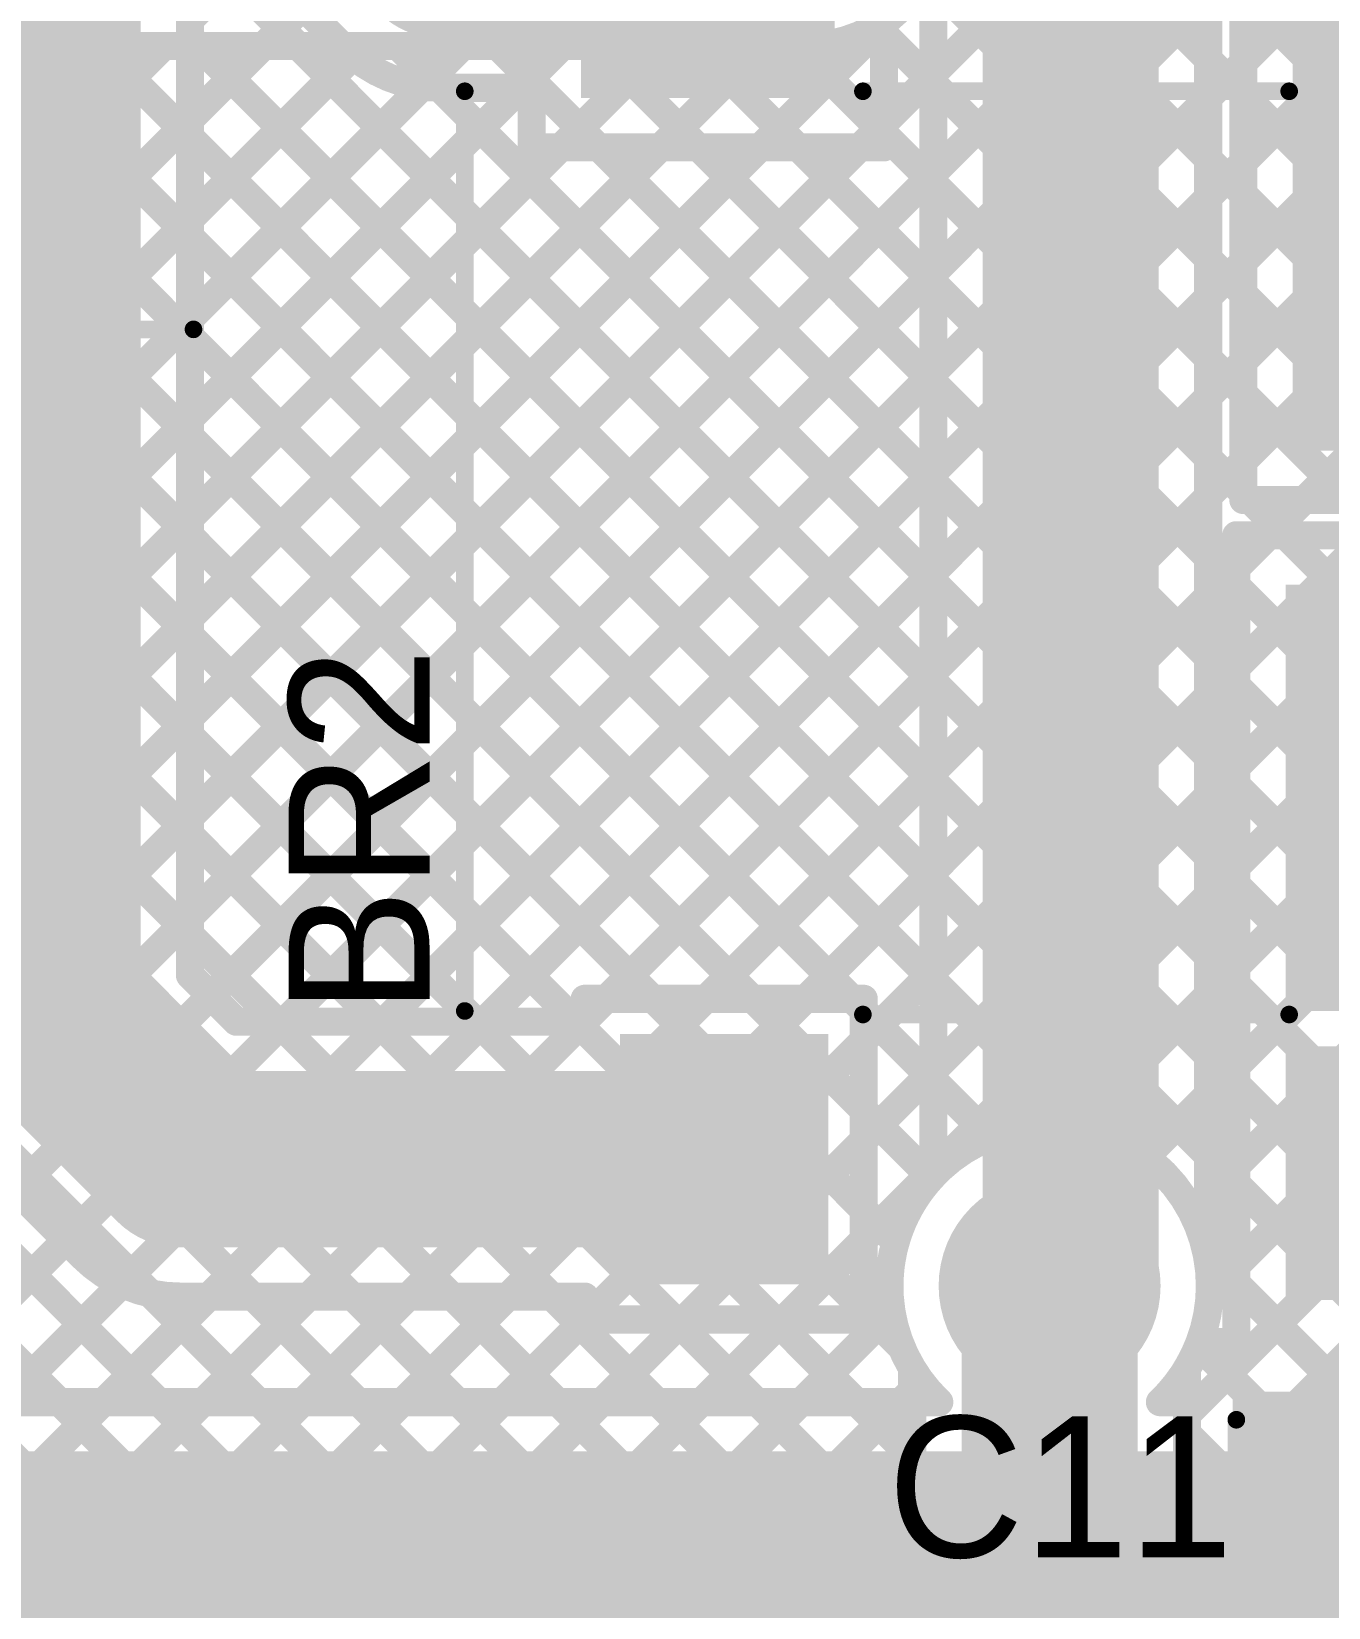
# Model space of a CAD drawing. Header units: millimetres. Extents: x 0.84 to 4.46, y 0.99 to 2.92.
# Drawn here: x 1.499 to 1.8672, y 1.7157 to 2.163 of the extents above; entities that cross this region are included whole.
import ezdxf

# ---------------------------------------------------------------- set-up
doc = ezdxf.new("R2010")
doc.units = ezdxf.units.MM
doc.header["$MEASUREMENT"] = 0
for name, color, linetype in [('BottomLayer', 5, 'Continuous'), ('MultiLayer', 9, 'Continuous'), ('TopLayer', 1, 'Continuous'), ('TopOverlay', 2, 'Continuous'), ('TopPaste', 8, 'Continuous'), ('TopSolder', 216, 'Continuous'), ('ViaHoleLayer', 16, 'Continuous')]:
    doc.layers.add(name, color=color, linetype=linetype)

# ---------------------------------------------------------------- blocks, each defined once
blk = doc.blocks.new('C__1206_22')
at = {"layer": 'TopLayer'}
for points in [[(-0.08, -0.035), (-0.02, -0.035), (-0.08, 0.035), (-0.02, 0.035)], [(0.02, -0.035), (0.08, -0.035), (0.02, 0.035), (0.08, 0.035)]]:
    blk.add_solid(points, dxfattribs=at)
at = {"layer": 'TopOverlay', "const_width": 0.005}
for points in [[(-0.084, 0.039), (-0.084, -0.039)], [(-0.084, 0.039), (-0.024, 0.039)], [(0.024, 0.039), (0.084, 0.039)], [(0.084, 0.039), (0.084, -0.039)], [(-0.084, -0.039), (-0.024, -0.039)], [(0.024, -0.039), (0.084, -0.039)]]:
    blk.add_lwpolyline(points, dxfattribs=at)
at = {"layer": 'TopOverlay', "const_width": 0.0025}
for points in [[(-0.08525, 0.039, 1), (-0.08275, 0.039, 1)], [(-0.08525, 0.039, 1), (-0.08275, 0.039, 1)], [(-0.02525, 0.039, 1), (-0.02275, 0.039, 1)], [(0.02275, 0.039, 1), (0.02525, 0.039, 1)], [(0.08275, 0.039, 1), (0.08525, 0.039, 1)], [(0.08275, 0.039, 1), (0.08525, 0.039, 1)], [(-0.08525, -0.039, 1), (-0.08275, -0.039, 1)], [(-0.08525, -0.039, 1), (-0.08275, -0.039, 1)], [(-0.02525, -0.039, 1), (-0.02275, -0.039, 1)], [(0.02275, -0.039, 1), (0.02525, -0.039, 1)], [(0.08275, -0.039, 1), (0.08525, -0.039, 1)], [(0.08275, -0.039, 1), (0.08525, -0.039, 1)]]:
    blk.add_lwpolyline(points, format="xyb", close=True, dxfattribs=at)
at = {"layer": 'TopPaste'}
for points in [[(-0.08, -0.035), (-0.02, -0.035), (-0.08, 0.035), (-0.02, 0.035)], [(0.02, -0.035), (0.08, -0.035), (0.02, 0.035), (0.08, 0.035)]]:
    blk.add_solid(points, dxfattribs=at)
at = {"layer": 'TopSolder'}
for points in [[(-0.084, -0.039), (-0.016, -0.039), (-0.084, 0.039), (-0.016, 0.039)], [(0.016, -0.039), (0.084, -0.039), (0.016, 0.039), (0.084, 0.039)]]:
    blk.add_solid(points, dxfattribs=at)
blk = doc.blocks.new('DF06S_35')
at = {"layer": 'TopLayer'}
for points in [[(-0.07677, 0.20354), (-0.12795, 0.20354), (-0.07677, 0.14055), (-0.12795, 0.14055)], [(0.12795, 0.20354), (0.07677, 0.20354), (0.12795, 0.14055), (0.07677, 0.14055)], [(-0.07677, -0.14055), (-0.12795, -0.14055), (-0.07677, -0.20354), (-0.12795, -0.20354)], [(0.12795, -0.14055), (0.07677, -0.14055), (0.12795, -0.20354), (0.07677, -0.20354)]]:
    blk.add_solid(points, dxfattribs=at)
at = {"layer": 'TopOverlay', "const_width": 0.005}
for points in [[(-0.176, 0.13), (-0.176, -0.131)], [(0.063, 0.131), (-0.058, 0.131)], [(0.176, 0.13), (0.176, -0.131)], [(0.063, -0.131), (-0.058, -0.131)]]:
    blk.add_lwpolyline(points, dxfattribs=at)
at = {"layer": 'TopOverlay'}
for points, const_width in [([(-0.17725, 0.13, 1), (-0.17475, 0.13, 1)], 0.0025), ([(-0.05925, 0.131, 1), (-0.05675, 0.131, 1)], 0.0025), ([(0.06175, 0.131, 1), (0.06425, 0.131, 1)], 0.0025), ([(0.17475, 0.13, 1), (0.17725, 0.13, 1)], 0.0025), ([(-0.17725, -0.131, 1), (-0.17475, -0.131, 1)], 0.0025), ([(-0.05925, -0.131, 1), (-0.05675, -0.131, 1)], 0.0025), ([(0.06175, -0.131, 1), (0.06425, -0.131, 1)], 0.0025), ([(0.17475, -0.131, 1), (0.17725, -0.131, 1)], 0.0025), ([(-0.1427, -0.174, 1), (-0.1633, -0.174, 1)], 0.01969), ([(-0.16822, -0.174, 1), (-0.15837, -0.174, 1)], 0.00984), ([(-0.14763, -0.174, 1), (-0.13778, -0.174, 1)], 0.00984)]:
    blk.add_lwpolyline(points, format="xyb", close=True, dxfattribs=dict(at, const_width=const_width))
at = {"layer": 'TopPaste'}
for points in [[(-0.07677, 0.20354), (-0.12795, 0.20354), (-0.07677, 0.14055), (-0.12795, 0.14055)], [(0.12795, 0.20354), (0.07677, 0.20354), (0.12795, 0.14055), (0.07677, 0.14055)], [(-0.07677, -0.14055), (-0.12795, -0.14055), (-0.07677, -0.20354), (-0.12795, -0.20354)], [(0.12795, -0.14055), (0.07677, -0.14055), (0.12795, -0.20354), (0.07677, -0.20354)]]:
    blk.add_solid(points, dxfattribs=at)
at = {"layer": 'TopSolder'}
for points in [[(-0.07277, 0.20754), (-0.13195, 0.20754), (-0.07277, 0.13655), (-0.13195, 0.13655)], [(0.13195, 0.20754), (0.07277, 0.20754), (0.13195, 0.13655), (0.07277, 0.13655)], [(-0.07277, -0.13655), (-0.13195, -0.13655), (-0.07277, -0.20754), (-0.13195, -0.20754)], [(0.13195, -0.13655), (0.07277, -0.13655), (0.13195, -0.20754), (0.07277, -0.20754)]]:
    blk.add_solid(points, dxfattribs=at)
blk = doc.blocks.new('292303_1_51')
at = {"layer": 'TopOverlay', "const_width": 0.005}
for points in [[(0.395, 0.04), (-0.115, 0.04)], [(0.395, -0.05), (0.395, 0.04)]]:
    blk.add_lwpolyline(points, dxfattribs=at)
at = {"layer": 'TopOverlay', "const_width": 0.0025}
blk.add_lwpolyline([(0.39375, 0.04, 1), (0.39625, 0.04, 1)], format="xyb", close=True, dxfattribs=at)
blk.add_lwpolyline([(0.39375, 0.04, 1), (0.39625, 0.04, 1)], format="xyb", close=True, dxfattribs=at)

msp = doc.modelspace()

# ---------------------------------------------------------------- linework, layer by layer
at = {"layer": 'BottomLayer'}
for points, const_width in [([(1.27, 1.66598), (1.99302, 2.389)], 0.008), ([(1.27, 1.6377), (2.0213, 2.389)], 0.008), ([(1.28759, 1.627), (2.04959, 2.389)], 0.008), ([(1.31587, 1.627), (2.07787, 2.389)], 0.008), ([(1.34416, 1.627), (2.10616, 2.389)], 0.008), ([(1.37244, 1.627), (2.13444, 2.389)], 0.008), ([(1.40073, 1.627), (2.16273, 2.389)], 0.008), ([(1.42901, 1.627), (2.19101, 2.389)], 0.008), ([(1.45729, 1.627), (2.21929, 2.389)], 0.008), ([(1.28477, 2.33562), (1.77113, 1.84925)], 0.008), ([(1.27063, 2.32147), (1.75441, 1.83769)], 0.008), ([(1.27, 2.29382), (1.74427, 1.81955)], 0.008), ([(1.48558, 1.627), (2.15333, 2.29475)], 0.008), ([(1.51386, 1.627), (2.154, 2.26714)], 0.008), ([(1.54215, 1.627), (2.1649, 2.24976)], 0.008), ([(1.79533, 1.8519), (2.18236, 2.23893)], 0.008), ([(1.79626, 2.22011), (1.99991, 2.01646)], 0.008), ([(1.78212, 2.20596), (1.97682, 2.01126)], 0.008), ([(1.76798, 2.19182), (1.96156, 1.99824)], 0.008), ([(1.75384, 2.17768), (1.95311, 1.97841)], 0.008), ([(1.27, 1.69426), (1.74281, 2.16707)], 0.008), ([(1.73886, 2.16437), (2.14304, 1.76019)], 0.008), ([(1.27, 1.83569), (1.59315, 2.15883)], 0.008), ([(1.27, 1.86397), (1.56486, 2.15883)], 0.008), ([(1.27, 1.72255), (1.70629, 2.15883)], 0.008), ([(1.27, 1.77912), (1.64972, 2.15883)], 0.008), ([(1.27, 1.75083), (1.678, 2.15883)], 0.008), ([(1.27, 1.8074), (1.62143, 2.15883)], 0.008), ([(1.45752, 2.07977), (1.53658, 2.15883)], 0.008), ([(1.52036, 2.1566), (2.0299, 1.64706)], 0.008), ([(1.52537, 2.15883), (1.71883, 2.15883)], 0.008), ([(1.54641, 2.15883), (2.04404, 1.6612)], 0.008), ([(1.57469, 2.15883), (2.05819, 1.67534)], 0.008), ([(1.60298, 2.15883), (2.07233, 1.68948)], 0.008), ([(1.63126, 2.15883), (2.08647, 1.70362)], 0.008), ([(1.65954, 2.15883), (2.10061, 1.71777)], 0.008), ([(1.68783, 2.15883), (2.11475, 1.73191)], 0.008), ([(1.71611, 2.15883), (2.1289, 1.74605)], 0.008), ([(1.45185, 2.10239), (1.50333, 2.15387)], 0.008), ([(1.49324, 2.15544), (1.79709, 1.85158)], 0.008), ([(1.27, 2.09583), (1.73883, 1.627)], 0.008), ([(1.45757, 2.07796), (1.74598, 1.78955)], 0.008), ([(1.27, 2.06755), (1.71055, 1.627)], 0.008), ([(1.45304, 2.05421), (1.749, 1.75825)], 0.008), ([(1.27, 2.03926), (1.68226, 1.627)], 0.008), ([(1.44203, 2.03694), (1.749, 1.72997)], 0.008), ([(1.36821, 2.0259), (1.74303, 1.65108)], 0.008), ([(1.42608, 2.0246), (1.749, 1.70168)], 0.008), ([(1.40439, 2.01801), (1.74627, 1.67613)], 0.008), ([(1.27, 2.01098), (1.65398, 1.627)], 0.008), ([(1.27, 1.98269), (1.62569, 1.627)], 0.008), ([(1.81519, 1.84348), (1.9539, 1.98218)], 0.008), ([(1.82824, 1.82824), (1.9553, 1.9553)], 0.008), ([(1.82824, 1.82824), (1.9553, 1.9553)], 0.008), ([(1.27, 1.95441), (1.59741, 1.627)], 0.008), ([(1.83346, 1.80518), (1.96648, 1.93819)], 0.008), ([(1.827, 1.68558), (2.07342, 1.932)], 0.008), ([(1.827, 1.71386), (2.04514, 1.932)], 0.008), ([(1.827, 1.74215), (2.01285, 1.92799)], 0.008), ([(1.827, 1.77043), (1.98421, 1.92764)], 0.008), ([(1.788, 1.658), (1.788, 1.807)], 0.05), ([(1.83258, 1.81609), (2.01576, 1.63291)], 0.008), ([(1.57043, 1.627), (1.7431, 1.79967)], 0.008), ([(1.83025, 1.79013), (2.00162, 1.61877)], 0.008), ([(1.749, 1.68143), (1.749, 1.78357)], 0.008), ([(1.827, 1.68143), (1.827, 1.78357)], 0.008), ([(1.59872, 1.627), (1.749, 1.77728)], 0.008), ([(1.827, 1.7651), (1.98747, 1.60463)], 0.008), ([(1.627, 1.627), (1.749, 1.749)], 0.008), ([(1.627, 1.627), (1.749, 1.749)], 0.008), ([(1.827, 1.73682), (1.97333, 1.59049)], 0.008), ([(1.65528, 1.627), (1.749, 1.72072)], 0.008)]:
    msp.add_lwpolyline(points, dxfattribs=dict(at, const_width=const_width))
at = {"layer": 'BottomLayer', "const_width": 0.008}
for points in [[(1.52537, 2.15883, -1.650553), (1.52537, 2.23683)], [(1.74641, 2.17026, -0.198912), (1.71883, 2.15883)], [(1.74641, 2.17026, -0.198912), (1.71883, 2.15883)], [(1.749, 1.78357, -1.315002), (1.8335, 1.807)], [(1.8335, 1.807, -0.13607), (1.827, 1.78357)]]:
    msp.add_lwpolyline(points, format="xyb", dxfattribs=at)
at = {"layer": 'BottomLayer'}
for points, const_width in [([(1.73686, 2.16437, 1), (1.74086, 2.16437, 1)], 0.004), ([(1.51836, 2.1566, 1), (1.52236, 2.1566, 1)], 0.004), ([(1.52337, 2.15883, 1), (1.52737, 2.15883, 1)], 0.004), ([(1.52337, 2.15883, 1), (1.52737, 2.15883, 1)], 0.004), ([(1.53458, 2.15883, 1), (1.53858, 2.15883, 1)], 0.004), ([(1.54441, 2.15883, 1), (1.54841, 2.15883, 1)], 0.004), ([(1.56286, 2.15883, 1), (1.56686, 2.15883, 1)], 0.004), ([(1.57269, 2.15883, 1), (1.57669, 2.15883, 1)], 0.004), ([(1.59115, 2.15883, 1), (1.59515, 2.15883, 1)], 0.004), ([(1.60098, 2.15883, 1), (1.60498, 2.15883, 1)], 0.004), ([(1.61943, 2.15883, 1), (1.62343, 2.15883, 1)], 0.004), ([(1.62926, 2.15883, 1), (1.63326, 2.15883, 1)], 0.004), ([(1.64772, 2.15883, 1), (1.65172, 2.15883, 1)], 0.004), ([(1.65754, 2.15883, 1), (1.66154, 2.15883, 1)], 0.004), ([(1.676, 2.15883, 1), (1.68, 2.15883, 1)], 0.004), ([(1.68583, 2.15883, 1), (1.68983, 2.15883, 1)], 0.004), ([(1.70429, 2.15883, 1), (1.70829, 2.15883, 1)], 0.004), ([(1.71411, 2.15883, 1), (1.71811, 2.15883, 1)], 0.004), ([(1.71683, 2.15883, 1), (1.72083, 2.15883, 1)], 0.004), ([(1.71683, 2.15883, 1), (1.72083, 2.15883, 1)], 0.004), ([(1.71683, 2.15883, 1), (1.72083, 2.15883, 1)], 0.004), ([(1.50133, 2.15387, 1), (1.50533, 2.15387, 1)], 0.004), ([(1.76913, 1.84925, 1), (1.77313, 1.84925, 1)], 0.004), ([(1.79333, 1.8519, 1), (1.79733, 1.8519, 1)], 0.004), ([(1.79509, 1.85158, 1), (1.79909, 1.85158, 1)], 0.004), ([(1.81319, 1.84348, 1), (1.81719, 1.84348, 1)], 0.004), ([(1.75241, 1.83769, 1), (1.75641, 1.83769, 1)], 0.004), ([(1.77225, 1.807, 1), (1.80375, 1.807, 1)], 0.0315), ([(1.7755, 1.807, 1), (1.8005, 1.807, 1)], 0.025), ([(1.82624, 1.82824, 1), (1.83024, 1.82824, 1)], 0.004), ([(1.82624, 1.82824, 1), (1.83024, 1.82824, 1)], 0.004), ([(1.74227, 1.81955, 1), (1.74627, 1.81955, 1)], 0.004), ([(1.83058, 1.81609, 1), (1.83458, 1.81609, 1)], 0.004), ([(1.83146, 1.80518, 1), (1.83546, 1.80518, 1)], 0.004), ([(1.8315, 1.807, 1), (1.8355, 1.807, 1)], 0.004), ([(1.8315, 1.807, 1), (1.8355, 1.807, 1)], 0.004), ([(1.7411, 1.79967, 1), (1.7451, 1.79967, 1)], 0.004), ([(1.74398, 1.78955, 1), (1.74798, 1.78955, 1)], 0.004), ([(1.82825, 1.79013, 1), (1.83225, 1.79013, 1)], 0.004), ([(1.747, 1.78357, 1), (1.751, 1.78357, 1)], 0.004), ([(1.747, 1.78357, 1), (1.751, 1.78357, 1)], 0.004), ([(1.825, 1.78357, 1), (1.829, 1.78357, 1)], 0.004), ([(1.825, 1.78357, 1), (1.829, 1.78357, 1)], 0.004), ([(1.747, 1.77728, 1), (1.751, 1.77728, 1)], 0.004), ([(1.825, 1.77043, 1), (1.829, 1.77043, 1)], 0.004), ([(1.825, 1.7651, 1), (1.829, 1.7651, 1)], 0.004), ([(1.747, 1.75825, 1), (1.751, 1.75825, 1)], 0.004), ([(1.747, 1.749, 1), (1.751, 1.749, 1)], 0.004), ([(1.747, 1.749, 1), (1.751, 1.749, 1)], 0.004), ([(1.825, 1.74215, 1), (1.829, 1.74215, 1)], 0.004), ([(1.825, 1.73682, 1), (1.829, 1.73682, 1)], 0.004), ([(1.747, 1.72997, 1), (1.751, 1.72997, 1)], 0.004), ([(1.747, 1.72072, 1), (1.751, 1.72072, 1)], 0.004), ([(1.825, 1.71386, 1), (1.829, 1.71386, 1)], 0.004)]:
    msp.add_lwpolyline(points, format="xyb", close=True, dxfattribs=dict(at, const_width=const_width))
at = {"layer": 'MultiLayer', "const_width": 0.0315}
msp.add_lwpolyline([(1.77225, 1.807, 1), (1.80375, 1.807, 1)], format="xyb", close=True, dxfattribs=at)
at = {"layer": 'TopLayer'}
for points, const_width in [([(1.794, 1.813), (1.794, 2.325)], 0.05), ([(1.755, 1.83832), (1.755, 2.325)], 0.008), ([(1.505, 2.29626), (1.61526, 2.186)], 0.05), ([(1.833, 1.8137), (1.833, 2.30885)], 0.008), ([(1.843, 2.03), (1.843, 2.248)], 0.008), ([(1.741, 2.13009), (1.741, 2.24)], 0.008), ([(1.505, 1.879), (1.505, 2.19783)], 0.05), ([(1.61526, 2.186), (1.699, 2.186)], 0.05), ([(1.54899, 2.19711), (1.58768, 2.15842)], 0.008), ([(1.544, 2.16625), (1.56193, 2.18418)], 0.008), ([(1.54741, 2.18612), (1.755, 1.97853)], 0.008), ([(1.741, 2.16526), (1.755, 2.17926)], 0.008), ([(1.544, 1.89515), (1.544, 2.17746)], 0.008), ([(1.544, 2.13797), (1.57607, 2.17004)], 0.008), ([(1.544, 2.16124), (1.755, 1.95024)], 0.008), ([(1.741, 2.16223), (1.755, 2.14823)], 0.008), ([(1.544, 2.10969), (1.59033, 2.15601)], 0.008), ([(1.833, 2.15508), (1.843, 2.14508)], 0.008), ([(1.833, 2.14413), (1.843, 2.15413)], 0.008), ([(1.544, 2.0814), (1.60996, 2.14736)], 0.008), ([(1.741, 2.13698), (1.755, 2.15098)], 0.008), ([(1.544, 2.05312), (1.63788, 2.147)], 0.008), ([(1.61481, 2.147), (1.755, 2.00681)], 0.008), ([(1.61526, 2.147), (1.641, 2.147)], 0.008), ([(1.641, 2.13009), (1.641, 2.147)], 0.008), ([(1.73411, 2.13009), (1.741, 2.13698)], 0.008), ([(1.741, 2.13395), (1.755, 2.11995)], 0.008), ([(1.544, 2.13296), (1.755, 1.92196)], 0.008), ([(1.544, 2.02483), (1.64926, 2.13009)], 0.008), ([(1.544, 1.96826), (1.70583, 2.13009)], 0.008), ([(1.544, 1.99655), (1.67755, 2.13009)], 0.008), ([(1.544, 1.93998), (1.73411, 2.13009)], 0.008), ([(1.641, 2.13009), (1.741, 2.13009)], 0.008), ([(1.66, 2.13009), (1.755, 2.03509)], 0.008), ([(1.68828, 2.13009), (1.755, 2.06338)], 0.008), ([(1.71657, 2.13009), (1.755, 2.09166)], 0.008), ([(1.833, 2.1268), (1.843, 2.1168)], 0.008), ([(1.833, 2.11584), (1.843, 2.12584)], 0.008), ([(1.544, 1.9117), (1.755, 2.1227)], 0.008), ([(1.544, 2.10467), (1.755, 1.89367)], 0.008), ([(1.833, 2.09852), (1.843, 2.08852)], 0.008), ([(1.54987, 1.88928), (1.755, 2.09441)], 0.008), ([(1.833, 2.08756), (1.843, 2.09756)], 0.008), ([(1.544, 2.07639), (1.73194, 1.88845)], 0.008), ([(1.833, 2.07023), (1.843, 2.06023)], 0.008), ([(1.833, 2.05927), (1.843, 2.06927)], 0.008), ([(1.57083, 1.88195), (1.755, 2.06613)], 0.008), ([(1.544, 2.0481), (1.70366, 1.88845)], 0.008), ([(1.833, 2.04195), (1.843, 2.03195)], 0.008), ([(1.833, 2.03099), (1.843, 2.04099)], 0.008), ([(1.59911, 1.88195), (1.755, 2.03784)], 0.008), ([(1.843, 2.03), (2.151, 2.03)], 0.008), ([(1.84495, 2.03), (1.85495, 2.02)], 0.008), ([(1.85029, 2.02), (1.86029, 2.03)], 0.008), ([(1.544, 2.01982), (1.67537, 1.88845)], 0.008), ([(1.841, 2.02), (2.049, 2.02)], 0.008), ([(1.841, 1.889), (1.841, 2.02)], 0.008), ([(1.833, 2.01366), (1.841, 2.00566)], 0.008), ([(1.62739, 1.88195), (1.755, 2.00956)], 0.008), ([(1.833, 2.00271), (1.841, 2.01071)], 0.008), ([(1.544, 1.99154), (1.65358, 1.88195)], 0.008), ([(1.833, 1.98538), (1.841, 1.97738)], 0.008), ([(1.833, 1.97442), (1.841, 1.98242)], 0.008), ([(1.66217, 1.88845), (1.755, 1.98127)], 0.008), ([(1.344, 1.96526), (1.53526, 1.774)], 0.008), ([(1.544, 1.96325), (1.6253, 1.88195)], 0.008), ([(1.833, 1.95709), (1.841, 1.94909)], 0.008), ([(1.69046, 1.88845), (1.755, 1.95299)], 0.008), ([(1.833, 1.94614), (1.841, 1.95414)], 0.008), ([(1.344, 1.93698), (1.50698, 1.774)], 0.008), ([(1.544, 1.93497), (1.59701, 1.88195)], 0.008), ([(1.833, 1.92881), (1.841, 1.92081)], 0.008), ([(1.71874, 1.88845), (1.755, 1.92471)], 0.008), ([(1.833, 1.91785), (1.841, 1.92585)], 0.008), ([(1.544, 1.90668), (1.56873, 1.88195)], 0.008), ([(1.505, 1.879), (1.54105, 1.84295)], 0.05), ([(1.833, 1.90053), (1.841, 1.89253)], 0.008), ([(1.833, 1.88957), (1.841, 1.89757)], 0.008), ([(1.544, 1.89515), (1.5572, 1.88195)], 0.008), ([(1.73523, 1.87665), (1.755, 1.89642)], 0.008), ([(1.65605, 1.88232), (1.66217, 1.88845)], 0.008), ([(1.65605, 1.88195), (1.65605, 1.88845)], 0.008), ([(1.65605, 1.88845), (1.73523, 1.88845)], 0.008), ([(1.73194, 1.88845), (1.73523, 1.88516)], 0.008), ([(1.73523, 1.79746), (1.73523, 1.88845)], 0.008), ([(1.841, 1.871), (1.841, 1.889)], 0.008), ([(1.841, 1.871), (1.841, 1.889)], 0.008), ([(1.73523, 1.88516), (1.755, 1.86539)], 0.008), ([(1.5572, 1.88195), (1.65605, 1.88195)], 0.008), ([(1.833, 1.87224), (1.841, 1.86424)], 0.008), ([(1.841, 1.791), (1.841, 1.871)], 0.008), ([(1.73523, 1.84837), (1.755, 1.86814)], 0.008), ([(1.833, 1.86128), (1.841, 1.86928)], 0.008), ([(1.54105, 1.84295), (1.69564, 1.84295)], 0.05), ([(1.73523, 1.85688), (1.75441, 1.83769)], 0.008), ([(1.47742, 1.85142), (1.51347, 1.81538)], 0.008), ([(1.833, 1.84396), (1.841, 1.83596)], 0.008), ([(1.73523, 1.82008), (1.755, 1.83985)], 0.008), ([(1.833, 1.833), (1.841, 1.841)], 0.008), ([(1.833, 1.833), (1.841, 1.841)], 0.008), ([(1.788, 1.807), (1.794, 1.813)], 0.05), ([(1.73523, 1.82859), (1.74427, 1.81955)], 0.008), ([(1.46287, 1.774), (1.50886, 1.81999)], 0.008), ([(1.833, 1.81567), (1.841, 1.80767)], 0.008), ([(1.83346, 1.80518), (1.841, 1.81272)], 0.008), ([(1.49116, 1.774), (1.5247, 1.80754)], 0.008), ([(1.51944, 1.774), (1.54939, 1.80395)], 0.008), ([(1.53269, 1.80486), (1.56355, 1.774)], 0.008), ([(1.54105, 1.80395), (1.65605, 1.80395)], 0.008), ([(1.54773, 1.774), (1.57768, 1.80395)], 0.008), ([(1.56188, 1.80395), (1.59183, 1.774)], 0.008), ([(1.57601, 1.774), (1.60596, 1.80395)], 0.008), ([(1.59016, 1.80395), (1.62011, 1.774)], 0.008), ([(1.60429, 1.774), (1.63425, 1.80395)], 0.008), ([(1.61845, 1.80395), (1.6484, 1.774)], 0.008), ([(1.64673, 1.80395), (1.67668, 1.774)], 0.008), ([(1.65605, 1.79746), (1.65605, 1.80395)], 0.008), ([(1.71743, 1.774), (1.7431, 1.79967)], 0.008), ([(1.73523, 1.80031), (1.74598, 1.78955)], 0.008), ([(1.63258, 1.774), (1.65605, 1.79747)], 0.008), ([(1.65605, 1.79746), (1.73523, 1.79746)], 0.008), ([(1.66086, 1.774), (1.68432, 1.79746)], 0.008), ([(1.68151, 1.79746), (1.70497, 1.774)], 0.008), ([(1.68915, 1.774), (1.7126, 1.79746)], 0.008), ([(1.70979, 1.79746), (1.73325, 1.774)], 0.008), ([(1.83059, 1.791), (1.841, 1.791)], 0.008), ([(1.826, 1.774), (1.826, 1.78198)], 0.008), ([(1.74572, 1.774), (1.75152, 1.77981)], 0.008), ([(1.37615, 1.774), (1.75668, 1.774)], 0.008), ([(1.81932, 1.774), (1.826, 1.774)], 0.008), ([(1.36, 1.735), (1.88, 1.735)], 0.05)]:
    msp.add_lwpolyline(points, dxfattribs=dict(at, const_width=const_width))
for points, const_width in [([(1.60276, 2.186, 1), (1.62776, 2.186, 1)], 0.025), ([(1.60276, 2.186, 1), (1.62776, 2.186, 1)], 0.025), ([(1.6865, 2.186, 1), (1.7115, 2.186, 1)], 0.025), ([(1.542, 2.16625, 1), (1.546, 2.16625, 1)], 0.004), ([(1.739, 2.16526, 1), (1.743, 2.16526, 1)], 0.004), ([(1.542, 2.16124, 1), (1.546, 2.16124, 1)], 0.004), ([(1.739, 2.16223, 1), (1.743, 2.16223, 1)], 0.004), ([(1.58568, 2.15842, 1), (1.58968, 2.15842, 1)], 0.004), ([(1.58568, 2.15842, 1), (1.58968, 2.15842, 1)], 0.004), ([(1.58568, 2.15842, 1), (1.58968, 2.15842, 1)], 0.004), ([(1.58833, 2.15601, 1), (1.59233, 2.15601, 1)], 0.004), ([(1.831, 2.15508, 1), (1.835, 2.15508, 1)], 0.004), ([(1.841, 2.15413, 1), (1.845, 2.15413, 1)], 0.004), ([(1.60796, 2.14736, 1), (1.61196, 2.14736, 1)], 0.004), ([(1.753, 2.15098, 1), (1.757, 2.15098, 1)], 0.004), ([(1.753, 2.14823, 1), (1.757, 2.14823, 1)], 0.004), ([(1.61281, 2.147, 1), (1.61681, 2.147, 1)], 0.004), ([(1.61326, 2.147, 1), (1.61726, 2.147, 1)], 0.004), ([(1.61326, 2.147, 1), (1.61726, 2.147, 1)], 0.004), ([(1.61326, 2.147, 1), (1.61726, 2.147, 1)], 0.004), ([(1.63588, 2.147, 1), (1.63988, 2.147, 1)], 0.004), ([(1.639, 2.147, 1), (1.643, 2.147, 1)], 0.004), ([(1.639, 2.147, 1), (1.643, 2.147, 1)], 0.004), ([(1.831, 2.14413, 1), (1.835, 2.14413, 1)], 0.004), ([(1.841, 2.14508, 1), (1.845, 2.14508, 1)], 0.004), ([(1.542, 2.13797, 1), (1.546, 2.13797, 1)], 0.004), ([(1.739, 2.13698, 1), (1.743, 2.13698, 1)], 0.004), ([(1.739, 2.13698, 1), (1.743, 2.13698, 1)], 0.004), ([(1.739, 2.13395, 1), (1.743, 2.13395, 1)], 0.004), ([(1.542, 2.13296, 1), (1.546, 2.13296, 1)], 0.004), ([(1.639, 2.13009, 1), (1.643, 2.13009, 1)], 0.004), ([(1.639, 2.13009, 1), (1.643, 2.13009, 1)], 0.004), ([(1.64726, 2.13009, 1), (1.65126, 2.13009, 1)], 0.004), ([(1.658, 2.13009, 1), (1.662, 2.13009, 1)], 0.004), ([(1.67555, 2.13009, 1), (1.67955, 2.13009, 1)], 0.004), ([(1.68628, 2.13009, 1), (1.69028, 2.13009, 1)], 0.004), ([(1.70383, 2.13009, 1), (1.70783, 2.13009, 1)], 0.004), ([(1.71457, 2.13009, 1), (1.71857, 2.13009, 1)], 0.004), ([(1.73211, 2.13009, 1), (1.73611, 2.13009, 1)], 0.004), ([(1.73211, 2.13009, 1), (1.73611, 2.13009, 1)], 0.004), ([(1.739, 2.13009, 1), (1.743, 2.13009, 1)], 0.004), ([(1.739, 2.13009, 1), (1.743, 2.13009, 1)], 0.004), ([(1.831, 2.1268, 1), (1.835, 2.1268, 1)], 0.004), ([(1.841, 2.12584, 1), (1.845, 2.12584, 1)], 0.004), ([(1.753, 2.1227, 1), (1.757, 2.1227, 1)], 0.004), ([(1.753, 2.11995, 1), (1.757, 2.11995, 1)], 0.004), ([(1.841, 2.1168, 1), (1.845, 2.1168, 1)], 0.004), ([(1.831, 2.11584, 1), (1.835, 2.11584, 1)], 0.004), ([(1.542, 2.10969, 1), (1.546, 2.10969, 1)], 0.004), ([(1.542, 2.10467, 1), (1.546, 2.10467, 1)], 0.004), ([(1.831, 2.09852, 1), (1.835, 2.09852, 1)], 0.004), ([(1.753, 2.09441, 1), (1.757, 2.09441, 1)], 0.004), ([(1.841, 2.09756, 1), (1.845, 2.09756, 1)], 0.004), ([(1.753, 2.09166, 1), (1.757, 2.09166, 1)], 0.004), ([(1.831, 2.08756, 1), (1.835, 2.08756, 1)], 0.004), ([(1.841, 2.08852, 1), (1.845, 2.08852, 1)], 0.004), ([(1.542, 2.0814, 1), (1.546, 2.0814, 1)], 0.004), ([(1.542, 2.07639, 1), (1.546, 2.07639, 1)], 0.004), ([(1.831, 2.07023, 1), (1.835, 2.07023, 1)], 0.004), ([(1.841, 2.06927, 1), (1.845, 2.06927, 1)], 0.004), ([(1.753, 2.06613, 1), (1.757, 2.06613, 1)], 0.004), ([(1.753, 2.06338, 1), (1.757, 2.06338, 1)], 0.004), ([(1.831, 2.05927, 1), (1.835, 2.05927, 1)], 0.004), ([(1.841, 2.06023, 1), (1.845, 2.06023, 1)], 0.004), ([(1.542, 2.05312, 1), (1.546, 2.05312, 1)], 0.004), ([(1.542, 2.0481, 1), (1.546, 2.0481, 1)], 0.004), ([(1.831, 2.04195, 1), (1.835, 2.04195, 1)], 0.004), ([(1.841, 2.04099, 1), (1.845, 2.04099, 1)], 0.004), ([(1.753, 2.03784, 1), (1.757, 2.03784, 1)], 0.004), ([(1.753, 2.03509, 1), (1.757, 2.03509, 1)], 0.004), ([(1.831, 2.03099, 1), (1.835, 2.03099, 1)], 0.004), ([(1.841, 2.03195, 1), (1.845, 2.03195, 1)], 0.004), ([(1.841, 2.03, 1), (1.845, 2.03, 1)], 0.004), ([(1.841, 2.03, 1), (1.845, 2.03, 1)], 0.004), ([(1.84295, 2.03, 1), (1.84695, 2.03, 1)], 0.004), ([(1.85829, 2.03, 1), (1.86229, 2.03, 1)], 0.004), ([(1.542, 2.02483, 1), (1.546, 2.02483, 1)], 0.004), ([(1.542, 2.01982, 1), (1.546, 2.01982, 1)], 0.004), ([(1.839, 2.02, 1), (1.843, 2.02, 1)], 0.004), ([(1.839, 2.02, 1), (1.843, 2.02, 1)], 0.004), ([(1.84829, 2.02, 1), (1.85229, 2.02, 1)], 0.004), ([(1.85295, 2.02, 1), (1.85695, 2.02, 1)], 0.004), ([(1.831, 2.01366, 1), (1.835, 2.01366, 1)], 0.004), ([(1.753, 2.00956, 1), (1.757, 2.00956, 1)], 0.004), ([(1.839, 2.01071, 1), (1.843, 2.01071, 1)], 0.004), ([(1.753, 2.00681, 1), (1.757, 2.00681, 1)], 0.004), ([(1.839, 2.00566, 1), (1.843, 2.00566, 1)], 0.004), ([(1.831, 2.00271, 1), (1.835, 2.00271, 1)], 0.004), ([(1.542, 1.99655, 1), (1.546, 1.99655, 1)], 0.004), ([(1.542, 1.99154, 1), (1.546, 1.99154, 1)], 0.004), ([(1.831, 1.98538, 1), (1.835, 1.98538, 1)], 0.004), ([(1.839, 1.98242, 1), (1.843, 1.98242, 1)], 0.004), ([(1.753, 1.98127, 1), (1.757, 1.98127, 1)], 0.004), ([(1.753, 1.97853, 1), (1.757, 1.97853, 1)], 0.004), ([(1.839, 1.97738, 1), (1.843, 1.97738, 1)], 0.004), ([(1.831, 1.97442, 1), (1.835, 1.97442, 1)], 0.004), ([(1.542, 1.96826, 1), (1.546, 1.96826, 1)], 0.004), ([(1.542, 1.96325, 1), (1.546, 1.96325, 1)], 0.004), ([(1.831, 1.95709, 1), (1.835, 1.95709, 1)], 0.004), ([(1.753, 1.95299, 1), (1.757, 1.95299, 1)], 0.004), ([(1.839, 1.95414, 1), (1.843, 1.95414, 1)], 0.004), ([(1.753, 1.95024, 1), (1.757, 1.95024, 1)], 0.004), ([(1.831, 1.94614, 1), (1.835, 1.94614, 1)], 0.004), ([(1.839, 1.94909, 1), (1.843, 1.94909, 1)], 0.004), ([(1.542, 1.93998, 1), (1.546, 1.93998, 1)], 0.004), ([(1.542, 1.93497, 1), (1.546, 1.93497, 1)], 0.004), ([(1.831, 1.92881, 1), (1.835, 1.92881, 1)], 0.004), ([(1.753, 1.92471, 1), (1.757, 1.92471, 1)], 0.004), ([(1.839, 1.92585, 1), (1.843, 1.92585, 1)], 0.004), ([(1.753, 1.92196, 1), (1.757, 1.92196, 1)], 0.004), ([(1.839, 1.92081, 1), (1.843, 1.92081, 1)], 0.004), ([(1.831, 1.91785, 1), (1.835, 1.91785, 1)], 0.004), ([(1.542, 1.9117, 1), (1.546, 1.9117, 1)], 0.004), ([(1.542, 1.90668, 1), (1.546, 1.90668, 1)], 0.004), ([(1.4925, 1.879, 1), (1.5175, 1.879, 1)], 0.025), ([(1.4925, 1.879, 1), (1.5175, 1.879, 1)], 0.025), ([(1.831, 1.90053, 1), (1.835, 1.90053, 1)], 0.004), ([(1.839, 1.89757, 1), (1.843, 1.89757, 1)], 0.004), ([(1.542, 1.89515, 1), (1.546, 1.89515, 1)], 0.004), ([(1.542, 1.89515, 1), (1.546, 1.89515, 1)], 0.004), ([(1.753, 1.89642, 1), (1.757, 1.89642, 1)], 0.004), ([(1.753, 1.89367, 1), (1.757, 1.89367, 1)], 0.004), ([(1.839, 1.89253, 1), (1.843, 1.89253, 1)], 0.004), ([(1.54787, 1.88928, 1), (1.55187, 1.88928, 1)], 0.004), ([(1.65405, 1.88845, 1), (1.65805, 1.88845, 1)], 0.004), ([(1.65405, 1.88845, 1), (1.65805, 1.88845, 1)], 0.004), ([(1.66017, 1.88845, 1), (1.66417, 1.88845, 1)], 0.004), ([(1.66017, 1.88845, 1), (1.66417, 1.88845, 1)], 0.004), ([(1.67337, 1.88845, 1), (1.67737, 1.88845, 1)], 0.004), ([(1.68846, 1.88845, 1), (1.69246, 1.88845, 1)], 0.004), ([(1.70166, 1.88845, 1), (1.70566, 1.88845, 1)], 0.004), ([(1.71674, 1.88845, 1), (1.72074, 1.88845, 1)], 0.004), ([(1.72994, 1.88845, 1), (1.73394, 1.88845, 1)], 0.004), ([(1.72994, 1.88845, 1), (1.73394, 1.88845, 1)], 0.004), ([(1.73323, 1.88845, 1), (1.73723, 1.88845, 1)], 0.004), ([(1.73323, 1.88845, 1), (1.73723, 1.88845, 1)], 0.004), ([(1.831, 1.88957, 1), (1.835, 1.88957, 1)], 0.004), ([(1.839, 1.889, 1), (1.843, 1.889, 1)], 0.004), ([(1.839, 1.889, 1), (1.843, 1.889, 1)], 0.004), ([(1.839, 1.889, 1), (1.843, 1.889, 1)], 0.004), ([(1.73323, 1.88516, 1), (1.73723, 1.88516, 1)], 0.004), ([(1.73323, 1.88516, 1), (1.73723, 1.88516, 1)], 0.004), ([(1.5552, 1.88195, 1), (1.5592, 1.88195, 1)], 0.004), ([(1.5552, 1.88195, 1), (1.5592, 1.88195, 1)], 0.004), ([(1.56673, 1.88195, 1), (1.57073, 1.88195, 1)], 0.004), ([(1.56883, 1.88195, 1), (1.57283, 1.88195, 1)], 0.004), ([(1.59501, 1.88195, 1), (1.59901, 1.88195, 1)], 0.004), ([(1.59711, 1.88195, 1), (1.60111, 1.88195, 1)], 0.004), ([(1.6233, 1.88195, 1), (1.6273, 1.88195, 1)], 0.004), ([(1.62539, 1.88195, 1), (1.62939, 1.88195, 1)], 0.004), ([(1.65158, 1.88195, 1), (1.65558, 1.88195, 1)], 0.004), ([(1.65405, 1.88232, 1), (1.65805, 1.88232, 1)], 0.004), ([(1.65405, 1.88195, 1), (1.65805, 1.88195, 1)], 0.004), ([(1.65405, 1.88195, 1), (1.65805, 1.88195, 1)], 0.004), ([(1.73323, 1.87665, 1), (1.73723, 1.87665, 1)], 0.004), ([(1.831, 1.87224, 1), (1.835, 1.87224, 1)], 0.004), ([(1.839, 1.871, 1), (1.843, 1.871, 1)], 0.004), ([(1.839, 1.871, 1), (1.843, 1.871, 1)], 0.004), ([(1.839, 1.871, 1), (1.843, 1.871, 1)], 0.004), ([(1.753, 1.86814, 1), (1.757, 1.86814, 1)], 0.004), ([(1.839, 1.86928, 1), (1.843, 1.86928, 1)], 0.004), ([(1.52855, 1.84295, 1), (1.55355, 1.84295, 1)], 0.025), ([(1.52855, 1.84295, 1), (1.55355, 1.84295, 1)], 0.025), ([(1.68314, 1.84295, 1), (1.70814, 1.84295, 1)], 0.025), ([(1.753, 1.86539, 1), (1.757, 1.86539, 1)], 0.004), ([(1.831, 1.86128, 1), (1.835, 1.86128, 1)], 0.004), ([(1.839, 1.86424, 1), (1.843, 1.86424, 1)], 0.004), ([(1.73323, 1.85688, 1), (1.73723, 1.85688, 1)], 0.004), ([(1.73323, 1.84837, 1), (1.73723, 1.84837, 1)], 0.004), ([(1.831, 1.84396, 1), (1.835, 1.84396, 1)], 0.004), ([(1.753, 1.83985, 1), (1.757, 1.83985, 1)], 0.004), ([(1.839, 1.841, 1), (1.843, 1.841, 1)], 0.004), ([(1.839, 1.841, 1), (1.843, 1.841, 1)], 0.004), ([(1.75241, 1.83769, 1), (1.75641, 1.83769, 1)], 0.004), ([(1.753, 1.83832, 1), (1.757, 1.83832, 1)], 0.004), ([(1.753, 1.83832, 1), (1.757, 1.83832, 1)], 0.004), ([(1.77225, 1.807, 1), (1.80375, 1.807, 1)], 0.0315), ([(1.839, 1.83596, 1), (1.843, 1.83596, 1)], 0.004), ([(1.7815, 1.813, 1), (1.8065, 1.813, 1)], 0.025), ([(1.7815, 1.813, 1), (1.8065, 1.813, 1)], 0.025), ([(1.831, 1.833, 1), (1.835, 1.833, 1)], 0.004), ([(1.831, 1.833, 1), (1.835, 1.833, 1)], 0.004), ([(1.73323, 1.82859, 1), (1.73723, 1.82859, 1)], 0.004), ([(1.7755, 1.807, 1), (1.8005, 1.807, 1)], 0.025), ([(1.50686, 1.81999, 1), (1.51086, 1.81999, 1)], 0.004), ([(1.73323, 1.82008, 1), (1.73723, 1.82008, 1)], 0.004), ([(1.74227, 1.81955, 1), (1.74627, 1.81955, 1)], 0.004), ([(1.51147, 1.81538, 1), (1.51547, 1.81538, 1)], 0.004), ([(1.51147, 1.81538, 1), (1.51547, 1.81538, 1)], 0.004), ([(1.51147, 1.81538, 1), (1.51547, 1.81538, 1)], 0.004), ([(1.831, 1.81567, 1), (1.835, 1.81567, 1)], 0.004), ([(1.831, 1.8137, 1), (1.835, 1.8137, 1)], 0.004), ([(1.831, 1.8137, 1), (1.835, 1.8137, 1)], 0.004), ([(1.839, 1.81272, 1), (1.843, 1.81272, 1)], 0.004), ([(1.5227, 1.80754, 1), (1.5267, 1.80754, 1)], 0.004), ([(1.839, 1.80767, 1), (1.843, 1.80767, 1)], 0.004), ([(1.53069, 1.80486, 1), (1.53469, 1.80486, 1)], 0.004), ([(1.53905, 1.80395, 1), (1.54305, 1.80395, 1)], 0.004), ([(1.53905, 1.80395, 1), (1.54305, 1.80395, 1)], 0.004), ([(1.53905, 1.80395, 1), (1.54305, 1.80395, 1)], 0.004), ([(1.54739, 1.80395, 1), (1.55139, 1.80395, 1)], 0.004), ([(1.55988, 1.80395, 1), (1.56388, 1.80395, 1)], 0.004), ([(1.57568, 1.80395, 1), (1.57968, 1.80395, 1)], 0.004), ([(1.58816, 1.80395, 1), (1.59216, 1.80395, 1)], 0.004), ([(1.60396, 1.80395, 1), (1.60796, 1.80395, 1)], 0.004), ([(1.61645, 1.80395, 1), (1.62045, 1.80395, 1)], 0.004), ([(1.63225, 1.80395, 1), (1.63625, 1.80395, 1)], 0.004), ([(1.64473, 1.80395, 1), (1.64873, 1.80395, 1)], 0.004), ([(1.65405, 1.80395, 1), (1.65805, 1.80395, 1)], 0.004), ([(1.65405, 1.80395, 1), (1.65805, 1.80395, 1)], 0.004), ([(1.83146, 1.80518, 1), (1.83546, 1.80518, 1)], 0.004), ([(1.8315, 1.807, 1), (1.8355, 1.807, 1)], 0.004), ([(1.8315, 1.807, 1), (1.8355, 1.807, 1)], 0.004), ([(1.73323, 1.80031, 1), (1.73723, 1.80031, 1)], 0.004), ([(1.7411, 1.79967, 1), (1.7451, 1.79967, 1)], 0.004), ([(1.65405, 1.79747, 1), (1.65805, 1.79747, 1)], 0.004), ([(1.65405, 1.79746, 1), (1.65805, 1.79746, 1)], 0.004), ([(1.65405, 1.79746, 1), (1.65805, 1.79746, 1)], 0.004), ([(1.67951, 1.79746, 1), (1.68351, 1.79746, 1)], 0.004), ([(1.68232, 1.79746, 1), (1.68632, 1.79746, 1)], 0.004), ([(1.70779, 1.79746, 1), (1.71179, 1.79746, 1)], 0.004), ([(1.7106, 1.79746, 1), (1.7146, 1.79746, 1)], 0.004), ([(1.73323, 1.79746, 1), (1.73723, 1.79746, 1)], 0.004), ([(1.73323, 1.79746, 1), (1.73723, 1.79746, 1)], 0.004), ([(1.74398, 1.78955, 1), (1.74798, 1.78955, 1)], 0.004), ([(1.82859, 1.791, 1), (1.83259, 1.791, 1)], 0.004), ([(1.82859, 1.791, 1), (1.83259, 1.791, 1)], 0.004), ([(1.82859, 1.791, 1), (1.83259, 1.791, 1)], 0.004), ([(1.839, 1.791, 1), (1.843, 1.791, 1)], 0.004), ([(1.839, 1.791, 1), (1.843, 1.791, 1)], 0.004), ([(1.824, 1.78198, 1), (1.828, 1.78198, 1)], 0.004), ([(1.824, 1.78198, 1), (1.828, 1.78198, 1)], 0.004), ([(1.824, 1.78198, 1), (1.828, 1.78198, 1)], 0.004), ([(1.74952, 1.77981, 1), (1.75352, 1.77981, 1)], 0.004), ([(1.50498, 1.774, 1), (1.50898, 1.774, 1)], 0.004), ([(1.51744, 1.774, 1), (1.52144, 1.774, 1)], 0.004), ([(1.53326, 1.774, 1), (1.53726, 1.774, 1)], 0.004), ([(1.54573, 1.774, 1), (1.54973, 1.774, 1)], 0.004), ([(1.56155, 1.774, 1), (1.56555, 1.774, 1)], 0.004), ([(1.57401, 1.774, 1), (1.57801, 1.774, 1)], 0.004), ([(1.58983, 1.774, 1), (1.59383, 1.774, 1)], 0.004), ([(1.60229, 1.774, 1), (1.60629, 1.774, 1)], 0.004), ([(1.61811, 1.774, 1), (1.62211, 1.774, 1)], 0.004), ([(1.63058, 1.774, 1), (1.63458, 1.774, 1)], 0.004), ([(1.6464, 1.774, 1), (1.6504, 1.774, 1)], 0.004), ([(1.65886, 1.774, 1), (1.66286, 1.774, 1)], 0.004), ([(1.67468, 1.774, 1), (1.67868, 1.774, 1)], 0.004), ([(1.68715, 1.774, 1), (1.69115, 1.774, 1)], 0.004), ([(1.70297, 1.774, 1), (1.70697, 1.774, 1)], 0.004), ([(1.71543, 1.774, 1), (1.71943, 1.774, 1)], 0.004), ([(1.73125, 1.774, 1), (1.73525, 1.774, 1)], 0.004), ([(1.74372, 1.774, 1), (1.74772, 1.774, 1)], 0.004), ([(1.75468, 1.774, 1), (1.75868, 1.774, 1)], 0.004), ([(1.75468, 1.774, 1), (1.75868, 1.774, 1)], 0.004), ([(1.81732, 1.774, 1), (1.82132, 1.774, 1)], 0.004), ([(1.81732, 1.774, 1), (1.82132, 1.774, 1)], 0.004), ([(1.824, 1.774, 1), (1.828, 1.774, 1)], 0.004), ([(1.824, 1.774, 1), (1.828, 1.774, 1)], 0.004), ([(1.8675, 1.735, 1), (1.8925, 1.735, 1)], 0.025)]:
    msp.add_lwpolyline(points, format="xyb", close=True, dxfattribs=dict(at, const_width=const_width))
at = {"layer": 'TopLayer', "const_width": 0.008}
for points in [[(1.61526, 2.147, -0.198912), (1.58768, 2.15842)], [(1.61526, 2.147, -0.198912), (1.58768, 2.15842)], [(1.75668, 1.774, -0.414214), (1.755, 1.83832)], [(1.54105, 1.80395, -0.198912), (1.51347, 1.81538)], [(1.54105, 1.80395, -0.198912), (1.51347, 1.81538)], [(1.833, 1.8137, -0.03697), (1.8335, 1.807)], [(1.8335, 1.807, -0.090083), (1.83059, 1.791)], [(1.83059, 1.791, -0.055775), (1.826, 1.78198)], [(1.826, 1.78198, -0.057385), (1.81932, 1.774)]]:
    msp.add_lwpolyline(points, format="xyb", dxfattribs=at)
at = {"layer": 'TopLayer'}
for points in [[(1.857, 2.044), (2.15, 2.044), (1.857, 2.234), (2.15, 2.234)], [(1.655, 2.14409), (1.727, 2.14409), (1.655, 2.226), (1.727, 2.226)], [(1.855, 1.885), (2.035, 1.885), (1.855, 2.006), (2.035, 2.006)], [(1.855, 1.803), (2.034, 1.803), (1.855, 1.875), (2.034, 1.875)], [(1.84, 1.70371), (2.037, 1.70371), (1.84, 1.777), (2.037, 1.777)]]:
    msp.add_solid(points, dxfattribs=at)
at = {"layer": 'ViaHoleLayer', "const_width": 0.01575}
msp.add_lwpolyline([(1.78013, 1.807, 1), (1.79587, 1.807, 1)], format="xyb", close=True, dxfattribs=at)

# ---------------------------------------------------------------- block references
for name, p, rotation in [('292303_1_51', (1.505, 2.47343), 270), ('DF06S_35', (1.798, 2.015), 180), ('C__1206_22', (1.88, 1.685), 90)]:
    msp.add_blockref(name, p, dxfattribs=dict(rotation=rotation))

# ---------------------------------------------------------------- texts
at = {"layer": 'TopOverlay'}
msp.add_text('BR2', height=0.04, rotation=90, dxfattribs=at).set_placement((1.612, 1.884))
msp.add_text('C11', height=0.04, dxfattribs=at).set_placement((1.742, 1.73))

doc.saveas('drawing.dxf')
